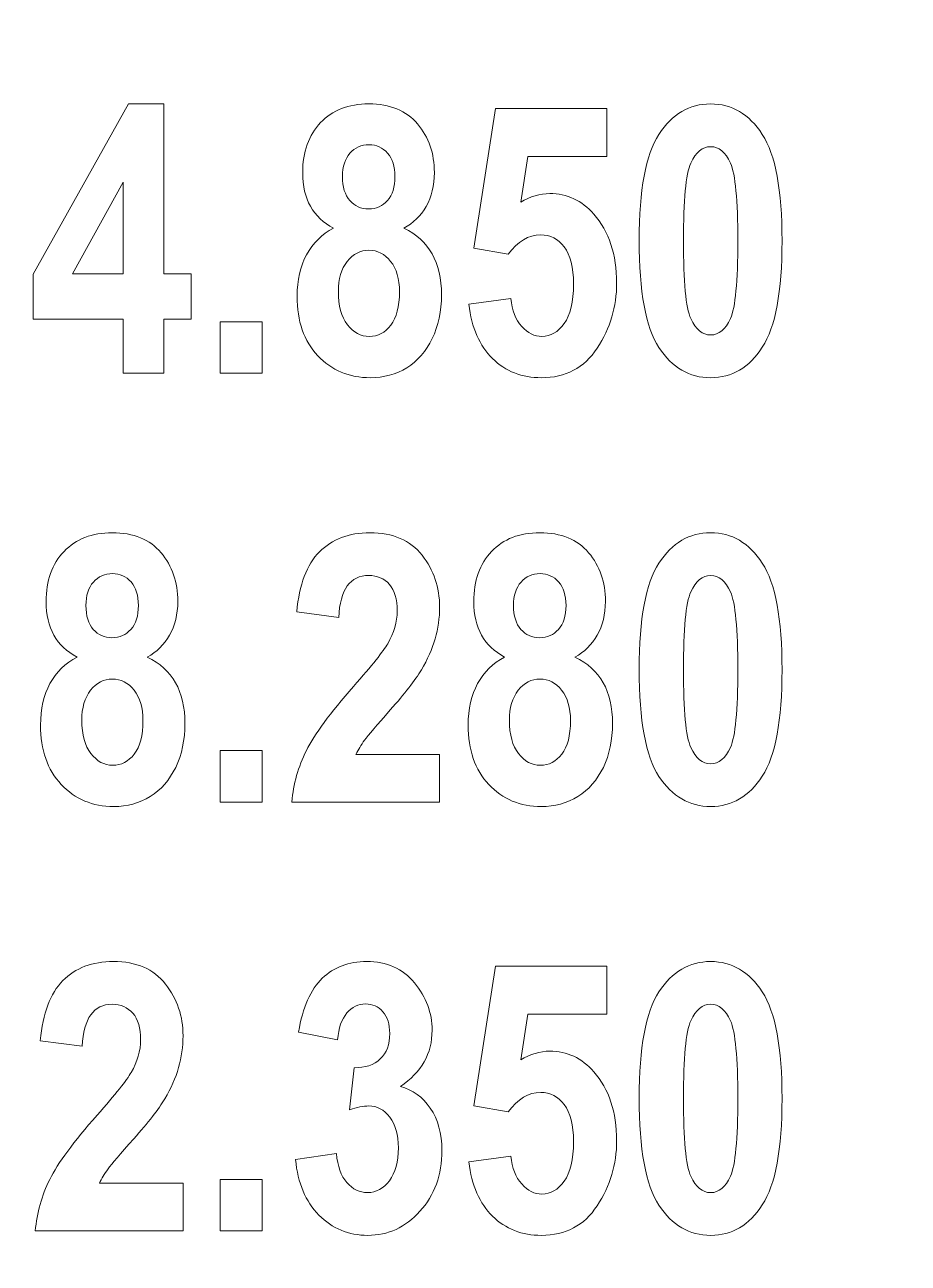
# Model space of a CAD drawing. Header units: centimetres. Extents: x -58 to 58, y -29 to 29.
# Drawn here: x -32.72 to -31.837, y 5.524 to 6.762 of the extents above; entities that cross this region are included whole.
import ezdxf

# ---------------------------------------------------------------- set-up
doc = ezdxf.new("R2010")
doc.units = ezdxf.units.CM
doc.header["$MEASUREMENT"] = 0
doc.layers.add('Layer 1', color=7, linetype='Continuous')

msp = doc.modelspace()

# ---------------------------------------------------------------- linework, layer by layer
at = {"layer": 'Layer 1', "lineweight": 9}
msp.add_open_spline([(-29.29362, 12.7031), (-29.29362, 12.7031), (-31.3736, 12.7031), (-31.3736, 12.7031), (-31.3736, 12.7031), (-31.3736, 12.7031), (-31.3736, 12.96309), (-31.3736, 12.96309), (-31.3736, 12.96309), (-31.3736, 12.96309), (-36.47356, 12.96309), (-36.47356, 12.96309), (-36.47356, 12.96309), (-36.47356, 12.96309), (-41.57351, 12.96309), (-41.57351, 12.96309), (-41.57351, 12.96309), (-41.57351, 12.96309), (-41.57351, 12.7031), (-41.57351, 12.7031), (-41.57351, 12.7031), (-41.57351, 12.7031), (-43.65349, 12.7031), (-43.65349, 12.7031), (-43.65349, 12.7031), (-43.65349, 12.7031), (-43.65349, -2.97676), (-43.65349, -2.97676), (-43.65349, -2.97676), (-43.65349, -2.97676), (-43.37349, -2.97676), (-43.37349, -2.97676), (-43.37349, -2.97676), (-43.37349, -2.97676), (-43.37349, -3.23675), (-43.37349, -3.23675), (-43.37349, -3.23675), (-43.37349, -3.23675), (-43.07349, -3.23675), (-43.07349, -3.23675), (-43.07349, -3.23675), (-43.07349, -3.23675), (-43.07349, -2.97676), (-43.07349, -2.97676), (-43.07349, -2.97676), (-43.07349, -2.97676), (-42.87349, -2.97676), (-42.87349, -2.97676), (-42.87349, -2.97676), (-42.87349, -2.97676), (-42.87349, -2.45676), (-42.87349, -2.45676), (-42.87349, -2.45676), (-42.87349, -2.45676), (-41.57351, -2.45676), (-41.57351, -2.45676), (-41.57351, -2.45676), (-41.57351, -2.45676), (-41.57351, -2.71676), (-41.57351, -2.71676), (-41.57351, -2.71676), (-41.57351, -2.71676), (-36.47356, -2.71676), (-36.47356, -2.71676), (-36.47356, -2.71676), (-36.47356, -2.71676), (-31.3736, -2.71676), (-31.3736, -2.71676), (-31.3736, -2.71676), (-31.3736, -2.71676), (-31.3736, -2.45676), (-31.3736, -2.45676), (-31.3736, -2.45676), (-31.3736, -2.45676), (-30.07362, -2.45676), (-30.07362, -2.45676), (-30.07362, -2.45676), (-30.07362, -2.45676), (-30.07362, -2.97676), (-30.07362, -2.97676), (-30.07362, -2.97676), (-30.07362, -2.97676), (-29.87362, -2.97676), (-29.87362, -2.97676), (-29.87362, -2.97676), (-29.87362, -2.97676), (-29.87362, -3.23675), (-29.87362, -3.23675), (-29.87362, -3.23675), (-29.87362, -3.23675), (-29.57362, -3.23675), (-29.57362, -3.23675), (-29.57362, -3.23675), (-29.57362, -3.23675), (-29.57362, -2.97676), (-29.57362, -2.97676), (-29.57362, -2.97676), (-29.57362, -2.97676), (-29.29362, -2.97676), (-29.29362, -2.97676), (-29.29362, -2.97676), (-29.29362, -2.97676), (-29.29362, 12.7031), (-29.29362, 12.7031)], degree=3, knots=[0, 0, 0, 0, 0.037037, 0.037037, 0.037037, 0.037037, 0.0740741, 0.0740741, 0.0740741, 0.0740741, 0.1111111, 0.1111111, 0.1111111, 0.1111111, 0.1481481, 0.1481481, 0.1481481, 0.1481481, 0.1851852, 0.1851852, 0.1851852, 0.1851852, 0.2222222, 0.2222222, 0.2222222, 0.2222222, 0.2592593, 0.2592593, 0.2592593, 0.2592593, 0.2962963, 0.2962963, 0.2962963, 0.2962963, 0.3333333, 0.3333333, 0.3333333, 0.3333333, 0.3703704, 0.3703704, 0.3703704, 0.3703704, 0.4074074, 0.4074074, 0.4074074, 0.4074074, 0.4444444, 0.4444444, 0.4444444, 0.4444444, 0.4814815, 0.4814815, 0.4814815, 0.4814815, 0.5185185, 0.5185185, 0.5185185, 0.5185185, 0.5555556, 0.5555556, 0.5555556, 0.5555556, 0.5925926, 0.5925926, 0.5925926, 0.5925926, 0.6296296, 0.6296296, 0.6296296, 0.6296296, 0.6666667, 0.6666667, 0.6666667, 0.6666667, 0.7037037, 0.7037037, 0.7037037, 0.7037037, 0.7407407, 0.7407407, 0.7407407, 0.7407407, 0.7777778, 0.7777778, 0.7777778, 0.7777778, 0.8148148, 0.8148148, 0.8148148, 0.8148148, 0.8518519, 0.8518519, 0.8518519, 0.8518519, 0.8888889, 0.8888889, 0.8888889, 0.8888889, 0.9259259, 0.9259259, 0.9259259, 0.9259259, 1, 1, 1, 1], dxfattribs=at)
at = {"layer": 'Layer 1', "color": 140, "lineweight": 9}
for points, knots in [([(-32.62169, 6.41327), (-32.62169, 6.41327), (-32.62169, 6.46727), (-32.62169, 6.46727), (-32.62169, 6.46727), (-32.62169, 6.46727), (-32.71169, 6.46727), (-32.71169, 6.46727), (-32.71169, 6.46727), (-32.71169, 6.46727), (-32.71169, 6.51246), (-32.71169, 6.51246), (-32.71169, 6.51246), (-32.71169, 6.51246), (-32.61638, 6.68252), (-32.61638, 6.68252), (-32.61638, 6.68252), (-32.61638, 6.68252), (-32.58082, 6.68252), (-32.58082, 6.68252), (-32.58082, 6.68252), (-32.58082, 6.68252), (-32.58082, 6.51265), (-32.58082, 6.51265), (-32.58082, 6.51265), (-32.58082, 6.51265), (-32.55344, 6.51265), (-32.55344, 6.51265), (-32.55344, 6.51265), (-32.55344, 6.51265), (-32.55344, 6.46727), (-32.55344, 6.46727), (-32.55344, 6.46727), (-32.55344, 6.46727), (-32.58082, 6.46727), (-32.58082, 6.46727), (-32.58082, 6.46727), (-32.58082, 6.46727), (-32.58082, 6.41327), (-32.58082, 6.41327), (-32.58082, 6.41327), (-32.58082, 6.41327), (-32.62169, 6.41327), (-32.62169, 6.41327)], [0, 0, 0, 0, 0.0833333, 0.0833333, 0.0833333, 0.0833333, 0.1666667, 0.1666667, 0.1666667, 0.1666667, 0.25, 0.25, 0.25, 0.25, 0.3333333, 0.3333333, 0.3333333, 0.3333333, 0.4166667, 0.4166667, 0.4166667, 0.4166667, 0.5, 0.5, 0.5, 0.5, 0.5833333, 0.5833333, 0.5833333, 0.5833333, 0.6666667, 0.6666667, 0.6666667, 0.6666667, 0.75, 0.75, 0.75, 0.75, 0.8333333, 0.8333333, 0.8333333, 0.8333333, 1, 1, 1, 1]), ([(-32.41119, 6.55827), (-32.42138, 6.56365), (-32.42913, 6.5709), (-32.43432, 6.58015), (-32.43432, 6.58015), (-32.43951, 6.5894), (-32.44207, 6.60052), (-32.44207, 6.61358), (-32.44207, 6.61358), (-32.44207, 6.63458), (-32.43613, 6.65133), (-32.42419, 6.66383), (-32.42419, 6.66383), (-32.41232, 6.67627), (-32.39626, 6.68252), (-32.37607, 6.68252), (-32.37607, 6.68252), (-32.35469, 6.68252), (-32.33838, 6.67583), (-32.32719, 6.66252), (-32.32719, 6.66252), (-32.31601, 6.64921), (-32.31044, 6.63302), (-32.31044, 6.6139), (-32.31044, 6.6139), (-32.31044, 6.6009), (-32.31319, 6.58965), (-32.31863, 6.58008), (-32.31863, 6.58008), (-32.32407, 6.57052), (-32.33151, 6.56327), (-32.34094, 6.55827), (-32.34094, 6.55827), (-32.32832, 6.55215), (-32.31888, 6.54358), (-32.31269, 6.53258), (-32.31269, 6.53258), (-32.30644, 6.52152), (-32.30332, 6.50796), (-32.30332, 6.49183), (-32.30332, 6.49183), (-32.30332, 6.47527), (-32.30638, 6.46065), (-32.31251, 6.44796), (-32.31251, 6.44796), (-32.31869, 6.43527), (-32.32719, 6.42552), (-32.33801, 6.41883), (-32.33801, 6.41883), (-32.34882, 6.41214), (-32.36101, 6.40877), (-32.37451, 6.40877), (-32.37451, 6.40877), (-32.39569, 6.40877), (-32.41319, 6.41615), (-32.42701, 6.43083), (-32.42701, 6.43083), (-32.44082, 6.44552), (-32.44769, 6.46533), (-32.44769, 6.49021), (-32.44769, 6.49021), (-32.44769, 6.50633), (-32.44457, 6.52015), (-32.43826, 6.53171), (-32.43826, 6.53171), (-32.43194, 6.54333), (-32.42294, 6.55215), (-32.41119, 6.55827)], [0, 0, 0, 0, 0.0555556, 0.0555556, 0.0555556, 0.0555556, 0.1111111, 0.1111111, 0.1111111, 0.1111111, 0.1666667, 0.1666667, 0.1666667, 0.1666667, 0.2222222, 0.2222222, 0.2222222, 0.2222222, 0.2777778, 0.2777778, 0.2777778, 0.2777778, 0.3333333, 0.3333333, 0.3333333, 0.3333333, 0.3888889, 0.3888889, 0.3888889, 0.3888889, 0.4444444, 0.4444444, 0.4444444, 0.4444444, 0.5, 0.5, 0.5, 0.5, 0.5555556, 0.5555556, 0.5555556, 0.5555556, 0.6111111, 0.6111111, 0.6111111, 0.6111111, 0.6666667, 0.6666667, 0.6666667, 0.6666667, 0.7222222, 0.7222222, 0.7222222, 0.7222222, 0.7777778, 0.7777778, 0.7777778, 0.7777778, 0.8333333, 0.8333333, 0.8333333, 0.8333333, 0.8888889, 0.8888889, 0.8888889, 0.8888889, 1, 1, 1, 1]), ([(-32.27594, 6.48227), (-32.27594, 6.48227), (-32.23394, 6.4879), (-32.23394, 6.4879), (-32.23394, 6.4879), (-32.23282, 6.47615), (-32.22926, 6.4669), (-32.22313, 6.46015), (-32.22313, 6.46015), (-32.21707, 6.4534), (-32.21032, 6.45002), (-32.20301, 6.45002), (-32.20301, 6.45002), (-32.19432, 6.45002), (-32.18688, 6.45433), (-32.18063, 6.4629), (-32.18063, 6.4629), (-32.17444, 6.47146), (-32.17132, 6.48465), (-32.17132, 6.5024), (-32.17132, 6.5024), (-32.17132, 6.51915), (-32.17438, 6.53158), (-32.18057, 6.53958), (-32.18057, 6.53958), (-32.18676, 6.54765), (-32.19463, 6.55165), (-32.20413, 6.55165), (-32.20413, 6.55165), (-32.21626, 6.55165), (-32.22713, 6.54515), (-32.23676, 6.53215), (-32.23676, 6.53215), (-32.23676, 6.53215), (-32.27107, 6.53815), (-32.27107, 6.53815), (-32.27107, 6.53815), (-32.27107, 6.53815), (-32.24932, 6.67802), (-32.24932, 6.67802), (-32.24932, 6.67802), (-32.24932, 6.67802), (-32.13794, 6.67802), (-32.13794, 6.67802), (-32.13794, 6.67802), (-32.13794, 6.67802), (-32.13794, 6.63002), (-32.13794, 6.63002), (-32.13794, 6.63002), (-32.13794, 6.63002), (-32.21694, 6.63002), (-32.21694, 6.63002), (-32.21694, 6.63002), (-32.21694, 6.63002), (-32.22407, 6.58427), (-32.22407, 6.58427), (-32.22407, 6.58427), (-32.21457, 6.59002), (-32.20488, 6.5929), (-32.19513, 6.5929), (-32.19513, 6.5929), (-32.17782, 6.5929), (-32.16313, 6.58608), (-32.15107, 6.5724), (-32.15107, 6.5724), (-32.13582, 6.55496), (-32.12819, 6.53196), (-32.12819, 6.5034), (-32.12819, 6.5034), (-32.12819, 6.47983), (-32.13469, 6.45821), (-32.14769, 6.4384), (-32.14769, 6.4384), (-32.16063, 6.41865), (-32.17919, 6.40877), (-32.20332, 6.40877), (-32.20332, 6.40877), (-32.22288, 6.40877), (-32.23913, 6.41515), (-32.25226, 6.4279), (-32.25226, 6.4279), (-32.26538, 6.44065), (-32.27326, 6.45877), (-32.27594, 6.48227)], [0, 0, 0, 0, 0.0454545, 0.0454545, 0.0454545, 0.0454545, 0.0909091, 0.0909091, 0.0909091, 0.0909091, 0.1363636, 0.1363636, 0.1363636, 0.1363636, 0.1818182, 0.1818182, 0.1818182, 0.1818182, 0.2272727, 0.2272727, 0.2272727, 0.2272727, 0.2727273, 0.2727273, 0.2727273, 0.2727273, 0.3181818, 0.3181818, 0.3181818, 0.3181818, 0.3636364, 0.3636364, 0.3636364, 0.3636364, 0.4090909, 0.4090909, 0.4090909, 0.4090909, 0.4545455, 0.4545455, 0.4545455, 0.4545455, 0.5, 0.5, 0.5, 0.5, 0.5454545, 0.5454545, 0.5454545, 0.5454545, 0.5909091, 0.5909091, 0.5909091, 0.5909091, 0.6363636, 0.6363636, 0.6363636, 0.6363636, 0.6818182, 0.6818182, 0.6818182, 0.6818182, 0.7272727, 0.7272727, 0.7272727, 0.7272727, 0.7727273, 0.7727273, 0.7727273, 0.7727273, 0.8181818, 0.8181818, 0.8181818, 0.8181818, 0.8636364, 0.8636364, 0.8636364, 0.8636364, 0.9090909, 0.9090909, 0.9090909, 0.9090909, 1, 1, 1, 1]), ([(-32.03432, 6.68252), (-32.01301, 6.68252), (-31.99576, 6.6724), (-31.98257, 6.65208), (-31.98257, 6.65208), (-31.96938, 6.63177), (-31.96282, 6.59627), (-31.96282, 6.54558), (-31.96282, 6.54558), (-31.96282, 6.49496), (-31.96938, 6.45952), (-31.98257, 6.43921), (-31.98257, 6.43921), (-31.99576, 6.4189), (-32.01294, 6.40877), (-32.03413, 6.40877), (-32.03413, 6.40877), (-32.05551, 6.40877), (-32.07276, 6.41883), (-32.08594, 6.43896), (-32.08594, 6.43896), (-32.09913, 6.45908), (-32.10569, 6.49477), (-32.10569, 6.54608), (-32.10569, 6.54608), (-32.10569, 6.59646), (-32.09913, 6.63177), (-32.08594, 6.65208), (-32.08594, 6.65208), (-32.07276, 6.6724), (-32.05557, 6.68252), (-32.03432, 6.68252)], [0, 0, 0, 0, 0.1111111, 0.1111111, 0.1111111, 0.1111111, 0.2222222, 0.2222222, 0.2222222, 0.2222222, 0.3333333, 0.3333333, 0.3333333, 0.3333333, 0.4444444, 0.4444444, 0.4444444, 0.4444444, 0.5555556, 0.5555556, 0.5555556, 0.5555556, 0.6666667, 0.6666667, 0.6666667, 0.6666667, 0.7777778, 0.7777778, 0.7777778, 0.7777778, 1, 1, 1, 1]), ([(-32.40232, 6.60983), (-32.40232, 6.59946), (-32.39988, 6.59146), (-32.39494, 6.5859), (-32.39494, 6.5859), (-32.39001, 6.58033), (-32.38376, 6.57752), (-32.37626, 6.57752), (-32.37626, 6.57752), (-32.36857, 6.57752), (-32.36226, 6.58033), (-32.35732, 6.5859), (-32.35732, 6.5859), (-32.35232, 6.59146), (-32.34982, 6.59946), (-32.34982, 6.60983), (-32.34982, 6.60983), (-32.34982, 6.6199), (-32.35226, 6.62771), (-32.35719, 6.63327), (-32.35719, 6.63327), (-32.36213, 6.63883), (-32.36832, 6.64165), (-32.37569, 6.64165), (-32.37569, 6.64165), (-32.38351, 6.64165), (-32.38988, 6.63883), (-32.39482, 6.63321), (-32.39482, 6.63321), (-32.39982, 6.62758), (-32.40232, 6.61977), (-32.40232, 6.60983)], [0, 0, 0, 0, 0.1111111, 0.1111111, 0.1111111, 0.1111111, 0.2222222, 0.2222222, 0.2222222, 0.2222222, 0.3333333, 0.3333333, 0.3333333, 0.3333333, 0.4444444, 0.4444444, 0.4444444, 0.4444444, 0.5555556, 0.5555556, 0.5555556, 0.5555556, 0.6666667, 0.6666667, 0.6666667, 0.6666667, 0.7777778, 0.7777778, 0.7777778, 0.7777778, 1, 1, 1, 1]), ([(-32.03426, 6.63977), (-32.04251, 6.63977), (-32.04913, 6.63427), (-32.05407, 6.62333), (-32.05407, 6.62333), (-32.05901, 6.6124), (-32.06144, 6.58646), (-32.06144, 6.54558), (-32.06144, 6.54558), (-32.06144, 6.50465), (-32.05901, 6.47877), (-32.05407, 6.46783), (-32.05407, 6.46783), (-32.04913, 6.45696), (-32.04251, 6.45152), (-32.03426, 6.45152), (-32.03426, 6.45152), (-32.02588, 6.45152), (-32.01926, 6.45702), (-32.01438, 6.46796), (-32.01438, 6.46796), (-32.00951, 6.4789), (-32.00707, 6.50477), (-32.00707, 6.54558), (-32.00707, 6.54558), (-32.00707, 6.58646), (-32.00951, 6.6124), (-32.01438, 6.62333), (-32.01438, 6.62333), (-32.01926, 6.63427), (-32.02588, 6.63977), (-32.03426, 6.63977)], [0, 0, 0, 0, 0.1111111, 0.1111111, 0.1111111, 0.1111111, 0.2222222, 0.2222222, 0.2222222, 0.2222222, 0.3333333, 0.3333333, 0.3333333, 0.3333333, 0.4444444, 0.4444444, 0.4444444, 0.4444444, 0.5555556, 0.5555556, 0.5555556, 0.5555556, 0.6666667, 0.6666667, 0.6666667, 0.6666667, 0.7777778, 0.7777778, 0.7777778, 0.7777778, 1, 1, 1, 1]), ([(-32.62169, 6.51265), (-32.62169, 6.51265), (-32.62169, 6.60415), (-32.62169, 6.60415), (-32.62169, 6.60415), (-32.62169, 6.60415), (-32.67219, 6.51265), (-32.67219, 6.51265), (-32.67219, 6.51265), (-32.67219, 6.51265), (-32.62169, 6.51265), (-32.62169, 6.51265)], [0, 0, 0, 0, 0.25, 0.25, 0.25, 0.25, 0.5, 0.5, 0.5, 0.5, 1, 1, 1, 1]), ([(-32.40644, 6.49508), (-32.40644, 6.48065), (-32.40338, 6.46958), (-32.39732, 6.46177), (-32.39732, 6.46177), (-32.39126, 6.45396), (-32.38394, 6.45002), (-32.37544, 6.45002), (-32.37544, 6.45002), (-32.36688, 6.45002), (-32.35976, 6.45377), (-32.35401, 6.46121), (-32.35401, 6.46121), (-32.34819, 6.46865), (-32.34532, 6.47983), (-32.34532, 6.49471), (-32.34532, 6.49471), (-32.34532, 6.50752), (-32.34826, 6.51765), (-32.35419, 6.52508), (-32.35419, 6.52508), (-32.36007, 6.53252), (-32.36732, 6.53627), (-32.37594, 6.53627), (-32.37594, 6.53627), (-32.38451, 6.53627), (-32.39169, 6.53252), (-32.39757, 6.52502), (-32.39757, 6.52502), (-32.40351, 6.51752), (-32.40644, 6.50752), (-32.40644, 6.49508)], [0, 0, 0, 0, 0.1111111, 0.1111111, 0.1111111, 0.1111111, 0.2222222, 0.2222222, 0.2222222, 0.2222222, 0.3333333, 0.3333333, 0.3333333, 0.3333333, 0.4444444, 0.4444444, 0.4444444, 0.4444444, 0.5555556, 0.5555556, 0.5555556, 0.5555556, 0.6666667, 0.6666667, 0.6666667, 0.6666667, 0.7777778, 0.7777778, 0.7777778, 0.7777778, 1, 1, 1, 1]), ([(-32.52457, 6.41327), (-32.52457, 6.41327), (-32.52457, 6.46465), (-32.52457, 6.46465), (-32.52457, 6.46465), (-32.52457, 6.46465), (-32.48257, 6.46465), (-32.48257, 6.46465), (-32.48257, 6.46465), (-32.48257, 6.46465), (-32.48257, 6.41327), (-32.48257, 6.41327), (-32.48257, 6.41327), (-32.48257, 6.41327), (-32.52457, 6.41327), (-32.52457, 6.41327)], [0, 0, 0, 0, 0.2, 0.2, 0.2, 0.2, 0.4, 0.4, 0.4, 0.4, 0.6, 0.6, 0.6, 0.6, 1, 1, 1, 1]), ([(-32.66769, 6.12958), (-32.67788, 6.13496), (-32.68563, 6.14221), (-32.69082, 6.15146), (-32.69082, 6.15146), (-32.69601, 6.16071), (-32.69857, 6.17183), (-32.69857, 6.18489), (-32.69857, 6.18489), (-32.69857, 6.20589), (-32.69263, 6.22264), (-32.68069, 6.23514), (-32.68069, 6.23514), (-32.66882, 6.24758), (-32.65276, 6.25383), (-32.63257, 6.25383), (-32.63257, 6.25383), (-32.61119, 6.25383), (-32.59488, 6.24714), (-32.58369, 6.23383), (-32.58369, 6.23383), (-32.57251, 6.22052), (-32.56694, 6.20433), (-32.56694, 6.18521), (-32.56694, 6.18521), (-32.56694, 6.17221), (-32.56969, 6.16096), (-32.57513, 6.15139), (-32.57513, 6.15139), (-32.58057, 6.14183), (-32.58801, 6.13458), (-32.59744, 6.12958), (-32.59744, 6.12958), (-32.58482, 6.12346), (-32.57538, 6.11489), (-32.56919, 6.10389), (-32.56919, 6.10389), (-32.56294, 6.09283), (-32.55982, 6.07927), (-32.55982, 6.06314), (-32.55982, 6.06314), (-32.55982, 6.04658), (-32.56288, 6.03196), (-32.56901, 6.01927), (-32.56901, 6.01927), (-32.57519, 6.00658), (-32.58369, 5.99683), (-32.59451, 5.99014), (-32.59451, 5.99014), (-32.60532, 5.98345), (-32.61751, 5.98008), (-32.63101, 5.98008), (-32.63101, 5.98008), (-32.65219, 5.98008), (-32.66969, 5.98746), (-32.68351, 6.00214), (-32.68351, 6.00214), (-32.69732, 6.01683), (-32.70419, 6.03664), (-32.70419, 6.06152), (-32.70419, 6.06152), (-32.70419, 6.07764), (-32.70107, 6.09146), (-32.69476, 6.10302), (-32.69476, 6.10302), (-32.68844, 6.11464), (-32.67944, 6.12346), (-32.66769, 6.12958)], [0, 0, 0, 0, 0.0555556, 0.0555556, 0.0555556, 0.0555556, 0.1111111, 0.1111111, 0.1111111, 0.1111111, 0.1666667, 0.1666667, 0.1666667, 0.1666667, 0.2222222, 0.2222222, 0.2222222, 0.2222222, 0.2777778, 0.2777778, 0.2777778, 0.2777778, 0.3333333, 0.3333333, 0.3333333, 0.3333333, 0.3888889, 0.3888889, 0.3888889, 0.3888889, 0.4444444, 0.4444444, 0.4444444, 0.4444444, 0.5, 0.5, 0.5, 0.5, 0.5555556, 0.5555556, 0.5555556, 0.5555556, 0.6111111, 0.6111111, 0.6111111, 0.6111111, 0.6666667, 0.6666667, 0.6666667, 0.6666667, 0.7222222, 0.7222222, 0.7222222, 0.7222222, 0.7777778, 0.7777778, 0.7777778, 0.7777778, 0.8333333, 0.8333333, 0.8333333, 0.8333333, 0.8888889, 0.8888889, 0.8888889, 0.8888889, 1, 1, 1, 1]), ([(-32.30519, 6.03221), (-32.30519, 6.03221), (-32.30519, 5.98458), (-32.30519, 5.98458), (-32.30519, 5.98458), (-32.30519, 5.98458), (-32.45294, 5.98458), (-32.45294, 5.98458), (-32.45294, 5.98458), (-32.45138, 6.00264), (-32.44651, 6.01977), (-32.43844, 6.03602), (-32.43844, 6.03602), (-32.43032, 6.05233), (-32.41457, 6.07364), (-32.39119, 6.10014), (-32.39119, 6.10014), (-32.37269, 6.12121), (-32.36132, 6.13546), (-32.35707, 6.14289), (-32.35707, 6.14289), (-32.35076, 6.15377), (-32.34757, 6.16464), (-32.34757, 6.17564), (-32.34757, 6.17564), (-32.34757, 6.18733), (-32.35019, 6.19614), (-32.35538, 6.20214), (-32.35538, 6.20214), (-32.36063, 6.20808), (-32.36751, 6.21108), (-32.37601, 6.21108), (-32.37601, 6.21108), (-32.39457, 6.21108), (-32.40463, 6.19708), (-32.40607, 6.16908), (-32.40607, 6.16908), (-32.40607, 6.16908), (-32.44807, 6.17471), (-32.44807, 6.17471), (-32.44807, 6.17471), (-32.44551, 6.20196), (-32.43794, 6.22196), (-32.42532, 6.23471), (-32.42532, 6.23471), (-32.41269, 6.24746), (-32.39588, 6.25383), (-32.37488, 6.25383), (-32.37488, 6.25383), (-32.35182, 6.25383), (-32.33444, 6.24633), (-32.32276, 6.23133), (-32.32276, 6.23133), (-32.31107, 6.21633), (-32.30519, 6.19914), (-32.30519, 6.17971), (-32.30519, 6.17971), (-32.30519, 6.16871), (-32.30669, 6.15808), (-32.30969, 6.14777), (-32.30969, 6.14777), (-32.31263, 6.13746), (-32.31726, 6.12708), (-32.32344, 6.11664), (-32.32344, 6.11664), (-32.32969, 6.10621), (-32.34001, 6.09289), (-32.35451, 6.07671), (-32.35451, 6.07671), (-32.36801, 6.06146), (-32.37657, 6.05139), (-32.38019, 6.04646), (-32.38019, 6.04646), (-32.38376, 6.04158), (-32.38669, 6.03683), (-32.38888, 6.03221), (-32.38888, 6.03221), (-32.38888, 6.03221), (-32.30519, 6.03221), (-32.30519, 6.03221)], [0, 0, 0, 0, 0.047619, 0.047619, 0.047619, 0.047619, 0.0952381, 0.0952381, 0.0952381, 0.0952381, 0.1428571, 0.1428571, 0.1428571, 0.1428571, 0.1904762, 0.1904762, 0.1904762, 0.1904762, 0.2380952, 0.2380952, 0.2380952, 0.2380952, 0.2857143, 0.2857143, 0.2857143, 0.2857143, 0.3333333, 0.3333333, 0.3333333, 0.3333333, 0.3809524, 0.3809524, 0.3809524, 0.3809524, 0.4285714, 0.4285714, 0.4285714, 0.4285714, 0.4761905, 0.4761905, 0.4761905, 0.4761905, 0.5238095, 0.5238095, 0.5238095, 0.5238095, 0.5714286, 0.5714286, 0.5714286, 0.5714286, 0.6190476, 0.6190476, 0.6190476, 0.6190476, 0.6666667, 0.6666667, 0.6666667, 0.6666667, 0.7142857, 0.7142857, 0.7142857, 0.7142857, 0.7619048, 0.7619048, 0.7619048, 0.7619048, 0.8095238, 0.8095238, 0.8095238, 0.8095238, 0.8571429, 0.8571429, 0.8571429, 0.8571429, 0.9047619, 0.9047619, 0.9047619, 0.9047619, 1, 1, 1, 1]), ([(-32.24019, 6.12958), (-32.25038, 6.13496), (-32.25813, 6.14221), (-32.26332, 6.15146), (-32.26332, 6.15146), (-32.26851, 6.16071), (-32.27107, 6.17183), (-32.27107, 6.18489), (-32.27107, 6.18489), (-32.27107, 6.20589), (-32.26513, 6.22264), (-32.25319, 6.23514), (-32.25319, 6.23514), (-32.24132, 6.24758), (-32.22526, 6.25383), (-32.20507, 6.25383), (-32.20507, 6.25383), (-32.18369, 6.25383), (-32.16738, 6.24714), (-32.15619, 6.23383), (-32.15619, 6.23383), (-32.14501, 6.22052), (-32.13944, 6.20433), (-32.13944, 6.18521), (-32.13944, 6.18521), (-32.13944, 6.17221), (-32.14219, 6.16096), (-32.14763, 6.15139), (-32.14763, 6.15139), (-32.15307, 6.14183), (-32.16051, 6.13458), (-32.16994, 6.12958), (-32.16994, 6.12958), (-32.15732, 6.12346), (-32.14788, 6.11489), (-32.14169, 6.10389), (-32.14169, 6.10389), (-32.13544, 6.09283), (-32.13232, 6.07927), (-32.13232, 6.06314), (-32.13232, 6.06314), (-32.13232, 6.04658), (-32.13538, 6.03196), (-32.14151, 6.01927), (-32.14151, 6.01927), (-32.14769, 6.00658), (-32.15619, 5.99683), (-32.16701, 5.99014), (-32.16701, 5.99014), (-32.17782, 5.98345), (-32.19001, 5.98008), (-32.20351, 5.98008), (-32.20351, 5.98008), (-32.22469, 5.98008), (-32.24219, 5.98746), (-32.25601, 6.00214), (-32.25601, 6.00214), (-32.26982, 6.01683), (-32.27669, 6.03664), (-32.27669, 6.06152), (-32.27669, 6.06152), (-32.27669, 6.07764), (-32.27357, 6.09146), (-32.26726, 6.10302), (-32.26726, 6.10302), (-32.26094, 6.11464), (-32.25194, 6.12346), (-32.24019, 6.12958)], [0, 0, 0, 0, 0.0555556, 0.0555556, 0.0555556, 0.0555556, 0.1111111, 0.1111111, 0.1111111, 0.1111111, 0.1666667, 0.1666667, 0.1666667, 0.1666667, 0.2222222, 0.2222222, 0.2222222, 0.2222222, 0.2777778, 0.2777778, 0.2777778, 0.2777778, 0.3333333, 0.3333333, 0.3333333, 0.3333333, 0.3888889, 0.3888889, 0.3888889, 0.3888889, 0.4444444, 0.4444444, 0.4444444, 0.4444444, 0.5, 0.5, 0.5, 0.5, 0.5555556, 0.5555556, 0.5555556, 0.5555556, 0.6111111, 0.6111111, 0.6111111, 0.6111111, 0.6666667, 0.6666667, 0.6666667, 0.6666667, 0.7222222, 0.7222222, 0.7222222, 0.7222222, 0.7777778, 0.7777778, 0.7777778, 0.7777778, 0.8333333, 0.8333333, 0.8333333, 0.8333333, 0.8888889, 0.8888889, 0.8888889, 0.8888889, 1, 1, 1, 1]), ([(-32.03432, 6.25383), (-32.01301, 6.25383), (-31.99576, 6.24371), (-31.98257, 6.22339), (-31.98257, 6.22339), (-31.96938, 6.20308), (-31.96282, 6.16758), (-31.96282, 6.11689), (-31.96282, 6.11689), (-31.96282, 6.06627), (-31.96938, 6.03083), (-31.98257, 6.01052), (-31.98257, 6.01052), (-31.99576, 5.99021), (-32.01294, 5.98008), (-32.03413, 5.98008), (-32.03413, 5.98008), (-32.05551, 5.98008), (-32.07276, 5.99014), (-32.08594, 6.01027), (-32.08594, 6.01027), (-32.09913, 6.03039), (-32.10569, 6.06608), (-32.10569, 6.11739), (-32.10569, 6.11739), (-32.10569, 6.16777), (-32.09913, 6.20308), (-32.08594, 6.22339), (-32.08594, 6.22339), (-32.07276, 6.24371), (-32.05557, 6.25383), (-32.03432, 6.25383)], [0, 0, 0, 0, 0.1111111, 0.1111111, 0.1111111, 0.1111111, 0.2222222, 0.2222222, 0.2222222, 0.2222222, 0.3333333, 0.3333333, 0.3333333, 0.3333333, 0.4444444, 0.4444444, 0.4444444, 0.4444444, 0.5555556, 0.5555556, 0.5555556, 0.5555556, 0.6666667, 0.6666667, 0.6666667, 0.6666667, 0.7777778, 0.7777778, 0.7777778, 0.7777778, 1, 1, 1, 1]), ([(-32.65882, 6.18114), (-32.65882, 6.17077), (-32.65638, 6.16277), (-32.65144, 6.15721), (-32.65144, 6.15721), (-32.64651, 6.15164), (-32.64026, 6.14883), (-32.63276, 6.14883), (-32.63276, 6.14883), (-32.62507, 6.14883), (-32.61876, 6.15164), (-32.61382, 6.15721), (-32.61382, 6.15721), (-32.60882, 6.16277), (-32.60632, 6.17077), (-32.60632, 6.18114), (-32.60632, 6.18114), (-32.60632, 6.19121), (-32.60876, 6.19902), (-32.61369, 6.20458), (-32.61369, 6.20458), (-32.61863, 6.21014), (-32.62482, 6.21296), (-32.63219, 6.21296), (-32.63219, 6.21296), (-32.64001, 6.21296), (-32.64638, 6.21014), (-32.65132, 6.20452), (-32.65132, 6.20452), (-32.65632, 6.19889), (-32.65882, 6.19108), (-32.65882, 6.18114)], [0, 0, 0, 0, 0.1111111, 0.1111111, 0.1111111, 0.1111111, 0.2222222, 0.2222222, 0.2222222, 0.2222222, 0.3333333, 0.3333333, 0.3333333, 0.3333333, 0.4444444, 0.4444444, 0.4444444, 0.4444444, 0.5555556, 0.5555556, 0.5555556, 0.5555556, 0.6666667, 0.6666667, 0.6666667, 0.6666667, 0.7777778, 0.7777778, 0.7777778, 0.7777778, 1, 1, 1, 1]), ([(-32.23132, 6.18114), (-32.23132, 6.17077), (-32.22888, 6.16277), (-32.22394, 6.15721), (-32.22394, 6.15721), (-32.21901, 6.15164), (-32.21276, 6.14883), (-32.20526, 6.14883), (-32.20526, 6.14883), (-32.19757, 6.14883), (-32.19126, 6.15164), (-32.18632, 6.15721), (-32.18632, 6.15721), (-32.18132, 6.16277), (-32.17882, 6.17077), (-32.17882, 6.18114), (-32.17882, 6.18114), (-32.17882, 6.19121), (-32.18126, 6.19902), (-32.18619, 6.20458), (-32.18619, 6.20458), (-32.19113, 6.21014), (-32.19732, 6.21296), (-32.20469, 6.21296), (-32.20469, 6.21296), (-32.21251, 6.21296), (-32.21888, 6.21014), (-32.22382, 6.20452), (-32.22382, 6.20452), (-32.22882, 6.19889), (-32.23132, 6.19108), (-32.23132, 6.18114)], [0, 0, 0, 0, 0.1111111, 0.1111111, 0.1111111, 0.1111111, 0.2222222, 0.2222222, 0.2222222, 0.2222222, 0.3333333, 0.3333333, 0.3333333, 0.3333333, 0.4444444, 0.4444444, 0.4444444, 0.4444444, 0.5555556, 0.5555556, 0.5555556, 0.5555556, 0.6666667, 0.6666667, 0.6666667, 0.6666667, 0.7777778, 0.7777778, 0.7777778, 0.7777778, 1, 1, 1, 1]), ([(-32.03426, 6.21108), (-32.04251, 6.21108), (-32.04913, 6.20558), (-32.05407, 6.19464), (-32.05407, 6.19464), (-32.05901, 6.18371), (-32.06144, 6.15777), (-32.06144, 6.11689), (-32.06144, 6.11689), (-32.06144, 6.07596), (-32.05901, 6.05008), (-32.05407, 6.03914), (-32.05407, 6.03914), (-32.04913, 6.02827), (-32.04251, 6.02283), (-32.03426, 6.02283), (-32.03426, 6.02283), (-32.02588, 6.02283), (-32.01926, 6.02833), (-32.01438, 6.03927), (-32.01438, 6.03927), (-32.00951, 6.05021), (-32.00707, 6.07608), (-32.00707, 6.11689), (-32.00707, 6.11689), (-32.00707, 6.15777), (-32.00951, 6.18371), (-32.01438, 6.19464), (-32.01438, 6.19464), (-32.01926, 6.20558), (-32.02588, 6.21108), (-32.03426, 6.21108)], [0, 0, 0, 0, 0.1111111, 0.1111111, 0.1111111, 0.1111111, 0.2222222, 0.2222222, 0.2222222, 0.2222222, 0.3333333, 0.3333333, 0.3333333, 0.3333333, 0.4444444, 0.4444444, 0.4444444, 0.4444444, 0.5555556, 0.5555556, 0.5555556, 0.5555556, 0.6666667, 0.6666667, 0.6666667, 0.6666667, 0.7777778, 0.7777778, 0.7777778, 0.7777778, 1, 1, 1, 1]), ([(-32.66294, 6.06639), (-32.66294, 6.05196), (-32.65988, 6.04089), (-32.65382, 6.03308), (-32.65382, 6.03308), (-32.64776, 6.02527), (-32.64044, 6.02133), (-32.63194, 6.02133), (-32.63194, 6.02133), (-32.62338, 6.02133), (-32.61626, 6.02508), (-32.61051, 6.03252), (-32.61051, 6.03252), (-32.60469, 6.03996), (-32.60182, 6.05114), (-32.60182, 6.06602), (-32.60182, 6.06602), (-32.60182, 6.07883), (-32.60476, 6.08896), (-32.61069, 6.09639), (-32.61069, 6.09639), (-32.61657, 6.10383), (-32.62382, 6.10758), (-32.63244, 6.10758), (-32.63244, 6.10758), (-32.64101, 6.10758), (-32.64819, 6.10383), (-32.65407, 6.09633), (-32.65407, 6.09633), (-32.66001, 6.08883), (-32.66294, 6.07883), (-32.66294, 6.06639)], [0, 0, 0, 0, 0.1111111, 0.1111111, 0.1111111, 0.1111111, 0.2222222, 0.2222222, 0.2222222, 0.2222222, 0.3333333, 0.3333333, 0.3333333, 0.3333333, 0.4444444, 0.4444444, 0.4444444, 0.4444444, 0.5555556, 0.5555556, 0.5555556, 0.5555556, 0.6666667, 0.6666667, 0.6666667, 0.6666667, 0.7777778, 0.7777778, 0.7777778, 0.7777778, 1, 1, 1, 1]), ([(-32.23544, 6.06639), (-32.23544, 6.05196), (-32.23238, 6.04089), (-32.22632, 6.03308), (-32.22632, 6.03308), (-32.22026, 6.02527), (-32.21294, 6.02133), (-32.20444, 6.02133), (-32.20444, 6.02133), (-32.19588, 6.02133), (-32.18876, 6.02508), (-32.18301, 6.03252), (-32.18301, 6.03252), (-32.17719, 6.03996), (-32.17432, 6.05114), (-32.17432, 6.06602), (-32.17432, 6.06602), (-32.17432, 6.07883), (-32.17726, 6.08896), (-32.18319, 6.09639), (-32.18319, 6.09639), (-32.18907, 6.10383), (-32.19632, 6.10758), (-32.20494, 6.10758), (-32.20494, 6.10758), (-32.21351, 6.10758), (-32.22069, 6.10383), (-32.22657, 6.09633), (-32.22657, 6.09633), (-32.23251, 6.08883), (-32.23544, 6.07883), (-32.23544, 6.06639)], [0, 0, 0, 0, 0.1111111, 0.1111111, 0.1111111, 0.1111111, 0.2222222, 0.2222222, 0.2222222, 0.2222222, 0.3333333, 0.3333333, 0.3333333, 0.3333333, 0.4444444, 0.4444444, 0.4444444, 0.4444444, 0.5555556, 0.5555556, 0.5555556, 0.5555556, 0.6666667, 0.6666667, 0.6666667, 0.6666667, 0.7777778, 0.7777778, 0.7777778, 0.7777778, 1, 1, 1, 1]), ([(-32.52457, 5.98458), (-32.52457, 5.98458), (-32.52457, 6.03596), (-32.52457, 6.03596), (-32.52457, 6.03596), (-32.52457, 6.03596), (-32.48257, 6.03596), (-32.48257, 6.03596), (-32.48257, 6.03596), (-32.48257, 6.03596), (-32.48257, 5.98458), (-32.48257, 5.98458), (-32.48257, 5.98458), (-32.48257, 5.98458), (-32.52457, 5.98458), (-32.52457, 5.98458)], [0, 0, 0, 0, 0.2, 0.2, 0.2, 0.2, 0.4, 0.4, 0.4, 0.4, 0.6, 0.6, 0.6, 0.6, 1, 1, 1, 1]), ([(-32.56169, 5.60351), (-32.56169, 5.60351), (-32.56169, 5.55588), (-32.56169, 5.55588), (-32.56169, 5.55588), (-32.56169, 5.55588), (-32.70944, 5.55588), (-32.70944, 5.55588), (-32.70944, 5.55588), (-32.70788, 5.57394), (-32.70301, 5.59107), (-32.69494, 5.60732), (-32.69494, 5.60732), (-32.68682, 5.62363), (-32.67107, 5.64494), (-32.64769, 5.67144), (-32.64769, 5.67144), (-32.62919, 5.69251), (-32.61782, 5.70676), (-32.61357, 5.71419), (-32.61357, 5.71419), (-32.60726, 5.72507), (-32.60407, 5.73594), (-32.60407, 5.74694), (-32.60407, 5.74694), (-32.60407, 5.75863), (-32.60669, 5.76744), (-32.61188, 5.77344), (-32.61188, 5.77344), (-32.61713, 5.77938), (-32.62401, 5.78238), (-32.63251, 5.78238), (-32.63251, 5.78238), (-32.65107, 5.78238), (-32.66113, 5.76838), (-32.66257, 5.74038), (-32.66257, 5.74038), (-32.66257, 5.74038), (-32.70457, 5.74601), (-32.70457, 5.74601), (-32.70457, 5.74601), (-32.70201, 5.77326), (-32.69444, 5.79326), (-32.68182, 5.80601), (-32.68182, 5.80601), (-32.66919, 5.81876), (-32.65238, 5.82513), (-32.63138, 5.82513), (-32.63138, 5.82513), (-32.60832, 5.82513), (-32.59094, 5.81763), (-32.57926, 5.80263), (-32.57926, 5.80263), (-32.56757, 5.78763), (-32.56169, 5.77044), (-32.56169, 5.75101), (-32.56169, 5.75101), (-32.56169, 5.74001), (-32.56319, 5.72938), (-32.56619, 5.71907), (-32.56619, 5.71907), (-32.56913, 5.70876), (-32.57376, 5.69838), (-32.57994, 5.68794), (-32.57994, 5.68794), (-32.58619, 5.67751), (-32.59651, 5.66419), (-32.61101, 5.64801), (-32.61101, 5.64801), (-32.62451, 5.63276), (-32.63307, 5.62269), (-32.63669, 5.61776), (-32.63669, 5.61776), (-32.64026, 5.61288), (-32.64319, 5.60813), (-32.64538, 5.60351), (-32.64538, 5.60351), (-32.64538, 5.60351), (-32.56169, 5.60351), (-32.56169, 5.60351)], [0, 0, 0, 0, 0.047619, 0.047619, 0.047619, 0.047619, 0.0952381, 0.0952381, 0.0952381, 0.0952381, 0.1428571, 0.1428571, 0.1428571, 0.1428571, 0.1904762, 0.1904762, 0.1904762, 0.1904762, 0.2380952, 0.2380952, 0.2380952, 0.2380952, 0.2857143, 0.2857143, 0.2857143, 0.2857143, 0.3333333, 0.3333333, 0.3333333, 0.3333333, 0.3809524, 0.3809524, 0.3809524, 0.3809524, 0.4285714, 0.4285714, 0.4285714, 0.4285714, 0.4761905, 0.4761905, 0.4761905, 0.4761905, 0.5238095, 0.5238095, 0.5238095, 0.5238095, 0.5714286, 0.5714286, 0.5714286, 0.5714286, 0.6190476, 0.6190476, 0.6190476, 0.6190476, 0.6666667, 0.6666667, 0.6666667, 0.6666667, 0.7142857, 0.7142857, 0.7142857, 0.7142857, 0.7619048, 0.7619048, 0.7619048, 0.7619048, 0.8095238, 0.8095238, 0.8095238, 0.8095238, 0.8571429, 0.8571429, 0.8571429, 0.8571429, 0.9047619, 0.9047619, 0.9047619, 0.9047619, 1, 1, 1, 1]), ([(-32.44919, 5.62713), (-32.44919, 5.62713), (-32.40832, 5.63313), (-32.40832, 5.63313), (-32.40832, 5.63313), (-32.40719, 5.62051), (-32.40376, 5.61082), (-32.39794, 5.60413), (-32.39794, 5.60413), (-32.39207, 5.59744), (-32.38519, 5.59413), (-32.37726, 5.59413), (-32.37726, 5.59413), (-32.36863, 5.59413), (-32.36138, 5.59807), (-32.35538, 5.60601), (-32.35538, 5.60601), (-32.34944, 5.61394), (-32.34644, 5.62488), (-32.34644, 5.63888), (-32.34644, 5.63888), (-32.34644, 5.65194), (-32.34932, 5.66219), (-32.35507, 5.66963), (-32.35507, 5.66963), (-32.36082, 5.67707), (-32.36776, 5.68076), (-32.37594, 5.68076), (-32.37594, 5.68076), (-32.38132, 5.68076), (-32.38776, 5.67944), (-32.39519, 5.67688), (-32.39519, 5.67688), (-32.39519, 5.67688), (-32.39063, 5.71901), (-32.39063, 5.71901), (-32.39063, 5.71901), (-32.37963, 5.71876), (-32.37094, 5.72169), (-32.36451, 5.72776), (-32.36451, 5.72776), (-32.35819, 5.73376), (-32.35507, 5.74232), (-32.35507, 5.75332), (-32.35507, 5.75332), (-32.35507, 5.76251), (-32.35732, 5.76976), (-32.36188, 5.77494), (-32.36188, 5.77494), (-32.36644, 5.78013), (-32.37226, 5.78276), (-32.37938, 5.78276), (-32.37938, 5.78276), (-32.38651, 5.78276), (-32.39269, 5.77976), (-32.39788, 5.77369), (-32.39788, 5.77369), (-32.40313, 5.76763), (-32.40619, 5.75863), (-32.40719, 5.74676), (-32.40719, 5.74676), (-32.40719, 5.74676), (-32.44619, 5.75463), (-32.44619, 5.75463), (-32.44619, 5.75463), (-32.44213, 5.77932), (-32.43426, 5.79719), (-32.42251, 5.80838), (-32.42251, 5.80838), (-32.41082, 5.81957), (-32.39601, 5.82513), (-32.37813, 5.82513), (-32.37813, 5.82513), (-32.35813, 5.82513), (-32.34219, 5.81801), (-32.33038, 5.80376), (-32.33038, 5.80376), (-32.31857, 5.78951), (-32.31269, 5.77376), (-32.31269, 5.75651), (-32.31269, 5.75651), (-32.31269, 5.74482), (-32.31532, 5.73426), (-32.32063, 5.72488), (-32.32063, 5.72488), (-32.32594, 5.71551), (-32.33388, 5.70732), (-32.34444, 5.70026), (-32.34444, 5.70026), (-32.33219, 5.69694), (-32.32219, 5.68969), (-32.31451, 5.67844), (-32.31451, 5.67844), (-32.30682, 5.66726), (-32.30294, 5.65319), (-32.30294, 5.63632), (-32.30294, 5.63632), (-32.30294, 5.61182), (-32.31026, 5.59151), (-32.32482, 5.57544), (-32.32482, 5.57544), (-32.33938, 5.55938), (-32.35676, 5.55138), (-32.37688, 5.55138), (-32.37688, 5.55138), (-32.39619, 5.55138), (-32.41251, 5.55813), (-32.42588, 5.57169), (-32.42588, 5.57169), (-32.43919, 5.58526), (-32.44701, 5.60369), (-32.44919, 5.62713)], [0, 0, 0, 0, 0.0344828, 0.0344828, 0.0344828, 0.0344828, 0.0689655, 0.0689655, 0.0689655, 0.0689655, 0.1034483, 0.1034483, 0.1034483, 0.1034483, 0.137931, 0.137931, 0.137931, 0.137931, 0.1724138, 0.1724138, 0.1724138, 0.1724138, 0.2068966, 0.2068966, 0.2068966, 0.2068966, 0.2413793, 0.2413793, 0.2413793, 0.2413793, 0.2758621, 0.2758621, 0.2758621, 0.2758621, 0.3103448, 0.3103448, 0.3103448, 0.3103448, 0.3448276, 0.3448276, 0.3448276, 0.3448276, 0.3793103, 0.3793103, 0.3793103, 0.3793103, 0.4137931, 0.4137931, 0.4137931, 0.4137931, 0.4482759, 0.4482759, 0.4482759, 0.4482759, 0.4827586, 0.4827586, 0.4827586, 0.4827586, 0.5172414, 0.5172414, 0.5172414, 0.5172414, 0.5517241, 0.5517241, 0.5517241, 0.5517241, 0.5862069, 0.5862069, 0.5862069, 0.5862069, 0.6206897, 0.6206897, 0.6206897, 0.6206897, 0.6551724, 0.6551724, 0.6551724, 0.6551724, 0.6896552, 0.6896552, 0.6896552, 0.6896552, 0.7241379, 0.7241379, 0.7241379, 0.7241379, 0.7586207, 0.7586207, 0.7586207, 0.7586207, 0.7931034, 0.7931034, 0.7931034, 0.7931034, 0.8275862, 0.8275862, 0.8275862, 0.8275862, 0.862069, 0.862069, 0.862069, 0.862069, 0.8965517, 0.8965517, 0.8965517, 0.8965517, 0.9310345, 0.9310345, 0.9310345, 0.9310345, 1, 1, 1, 1]), ([(-32.27594, 5.62488), (-32.27594, 5.62488), (-32.23394, 5.63051), (-32.23394, 5.63051), (-32.23394, 5.63051), (-32.23282, 5.61876), (-32.22926, 5.60951), (-32.22313, 5.60276), (-32.22313, 5.60276), (-32.21707, 5.59601), (-32.21032, 5.59263), (-32.20301, 5.59263), (-32.20301, 5.59263), (-32.19432, 5.59263), (-32.18688, 5.59694), (-32.18063, 5.60551), (-32.18063, 5.60551), (-32.17444, 5.61407), (-32.17132, 5.62726), (-32.17132, 5.64501), (-32.17132, 5.64501), (-32.17132, 5.66176), (-32.17438, 5.67419), (-32.18057, 5.68219), (-32.18057, 5.68219), (-32.18676, 5.69026), (-32.19463, 5.69426), (-32.20413, 5.69426), (-32.20413, 5.69426), (-32.21626, 5.69426), (-32.22713, 5.68776), (-32.23676, 5.67476), (-32.23676, 5.67476), (-32.23676, 5.67476), (-32.27107, 5.68076), (-32.27107, 5.68076), (-32.27107, 5.68076), (-32.27107, 5.68076), (-32.24932, 5.82063), (-32.24932, 5.82063), (-32.24932, 5.82063), (-32.24932, 5.82063), (-32.13794, 5.82063), (-32.13794, 5.82063), (-32.13794, 5.82063), (-32.13794, 5.82063), (-32.13794, 5.77263), (-32.13794, 5.77263), (-32.13794, 5.77263), (-32.13794, 5.77263), (-32.21694, 5.77263), (-32.21694, 5.77263), (-32.21694, 5.77263), (-32.21694, 5.77263), (-32.22407, 5.72688), (-32.22407, 5.72688), (-32.22407, 5.72688), (-32.21457, 5.73263), (-32.20488, 5.73551), (-32.19513, 5.73551), (-32.19513, 5.73551), (-32.17782, 5.73551), (-32.16313, 5.72869), (-32.15107, 5.71501), (-32.15107, 5.71501), (-32.13582, 5.69757), (-32.12819, 5.67457), (-32.12819, 5.64601), (-32.12819, 5.64601), (-32.12819, 5.62244), (-32.13469, 5.60082), (-32.14769, 5.58101), (-32.14769, 5.58101), (-32.16063, 5.56126), (-32.17919, 5.55138), (-32.20332, 5.55138), (-32.20332, 5.55138), (-32.22288, 5.55138), (-32.23913, 5.55776), (-32.25226, 5.57051), (-32.25226, 5.57051), (-32.26538, 5.58326), (-32.27326, 5.60138), (-32.27594, 5.62488)], [0, 0, 0, 0, 0.0454545, 0.0454545, 0.0454545, 0.0454545, 0.0909091, 0.0909091, 0.0909091, 0.0909091, 0.1363636, 0.1363636, 0.1363636, 0.1363636, 0.1818182, 0.1818182, 0.1818182, 0.1818182, 0.2272727, 0.2272727, 0.2272727, 0.2272727, 0.2727273, 0.2727273, 0.2727273, 0.2727273, 0.3181818, 0.3181818, 0.3181818, 0.3181818, 0.3636364, 0.3636364, 0.3636364, 0.3636364, 0.4090909, 0.4090909, 0.4090909, 0.4090909, 0.4545455, 0.4545455, 0.4545455, 0.4545455, 0.5, 0.5, 0.5, 0.5, 0.5454545, 0.5454545, 0.5454545, 0.5454545, 0.5909091, 0.5909091, 0.5909091, 0.5909091, 0.6363636, 0.6363636, 0.6363636, 0.6363636, 0.6818182, 0.6818182, 0.6818182, 0.6818182, 0.7272727, 0.7272727, 0.7272727, 0.7272727, 0.7727273, 0.7727273, 0.7727273, 0.7727273, 0.8181818, 0.8181818, 0.8181818, 0.8181818, 0.8636364, 0.8636364, 0.8636364, 0.8636364, 0.9090909, 0.9090909, 0.9090909, 0.9090909, 1, 1, 1, 1]), ([(-32.03432, 5.82513), (-32.01301, 5.82513), (-31.99576, 5.81501), (-31.98257, 5.79469), (-31.98257, 5.79469), (-31.96938, 5.77438), (-31.96282, 5.73888), (-31.96282, 5.68819), (-31.96282, 5.68819), (-31.96282, 5.63757), (-31.96938, 5.60213), (-31.98257, 5.58182), (-31.98257, 5.58182), (-31.99576, 5.56151), (-32.01294, 5.55138), (-32.03413, 5.55138), (-32.03413, 5.55138), (-32.05551, 5.55138), (-32.07276, 5.56144), (-32.08594, 5.58157), (-32.08594, 5.58157), (-32.09913, 5.60169), (-32.10569, 5.63738), (-32.10569, 5.68869), (-32.10569, 5.68869), (-32.10569, 5.73907), (-32.09913, 5.77438), (-32.08594, 5.79469), (-32.08594, 5.79469), (-32.07276, 5.81501), (-32.05557, 5.82513), (-32.03432, 5.82513)], [0, 0, 0, 0, 0.1111111, 0.1111111, 0.1111111, 0.1111111, 0.2222222, 0.2222222, 0.2222222, 0.2222222, 0.3333333, 0.3333333, 0.3333333, 0.3333333, 0.4444444, 0.4444444, 0.4444444, 0.4444444, 0.5555556, 0.5555556, 0.5555556, 0.5555556, 0.6666667, 0.6666667, 0.6666667, 0.6666667, 0.7777778, 0.7777778, 0.7777778, 0.7777778, 1, 1, 1, 1]), ([(-32.03426, 5.78238), (-32.04251, 5.78238), (-32.04913, 5.77688), (-32.05407, 5.76594), (-32.05407, 5.76594), (-32.05901, 5.75501), (-32.06144, 5.72907), (-32.06144, 5.68819), (-32.06144, 5.68819), (-32.06144, 5.64726), (-32.05901, 5.62138), (-32.05407, 5.61044), (-32.05407, 5.61044), (-32.04913, 5.59957), (-32.04251, 5.59413), (-32.03426, 5.59413), (-32.03426, 5.59413), (-32.02588, 5.59413), (-32.01926, 5.59963), (-32.01438, 5.61057), (-32.01438, 5.61057), (-32.00951, 5.62151), (-32.00707, 5.64738), (-32.00707, 5.68819), (-32.00707, 5.68819), (-32.00707, 5.72907), (-32.00951, 5.75501), (-32.01438, 5.76594), (-32.01438, 5.76594), (-32.01926, 5.77688), (-32.02588, 5.78238), (-32.03426, 5.78238)], [0, 0, 0, 0, 0.1111111, 0.1111111, 0.1111111, 0.1111111, 0.2222222, 0.2222222, 0.2222222, 0.2222222, 0.3333333, 0.3333333, 0.3333333, 0.3333333, 0.4444444, 0.4444444, 0.4444444, 0.4444444, 0.5555556, 0.5555556, 0.5555556, 0.5555556, 0.6666667, 0.6666667, 0.6666667, 0.6666667, 0.7777778, 0.7777778, 0.7777778, 0.7777778, 1, 1, 1, 1]), ([(-32.52457, 5.55588), (-32.52457, 5.55588), (-32.52457, 5.60726), (-32.52457, 5.60726), (-32.52457, 5.60726), (-32.52457, 5.60726), (-32.48257, 5.60726), (-32.48257, 5.60726), (-32.48257, 5.60726), (-32.48257, 5.60726), (-32.48257, 5.55588), (-32.48257, 5.55588), (-32.48257, 5.55588), (-32.48257, 5.55588), (-32.52457, 5.55588), (-32.52457, 5.55588)], [0, 0, 0, 0, 0.2, 0.2, 0.2, 0.2, 0.4, 0.4, 0.4, 0.4, 0.6, 0.6, 0.6, 0.6, 1, 1, 1, 1])]:
    msp.add_open_spline(points, degree=3, knots=knots, dxfattribs=at)

doc.saveas('drawing.dxf')
